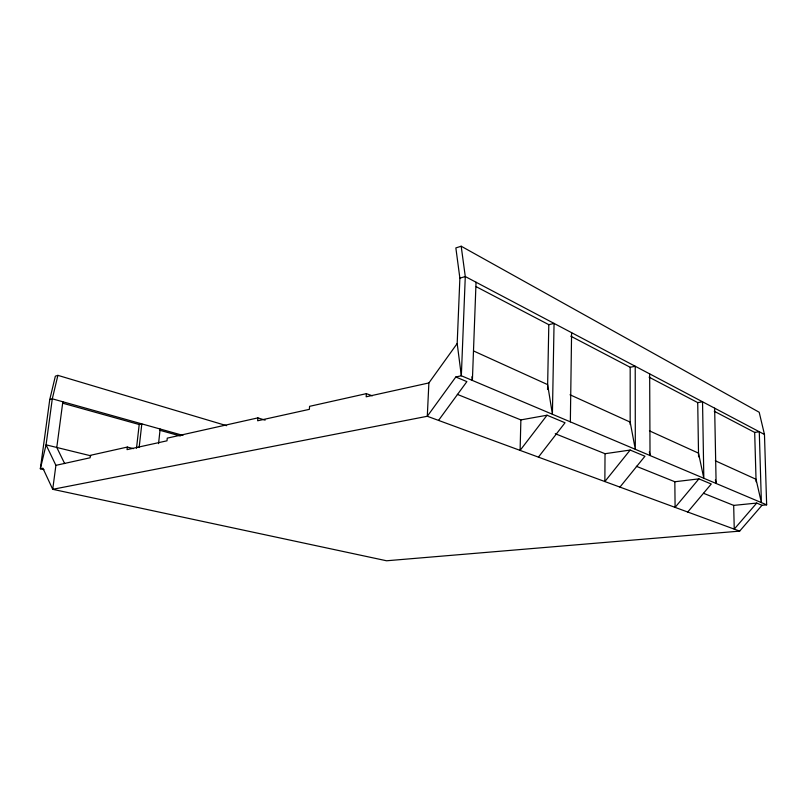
<?xml version="1.0" encoding="UTF-8"?>
<svg xmlns="http://www.w3.org/2000/svg" width="807" height="807" viewBox="0 0 807 807"><rect width="100%" height="100%" fill="white"/><g stroke="black" fill="none" stroke-linecap="round" stroke-linejoin="round"><path stroke-width="1.21" d="M630.176 424.532L630.186 367.266L570.791 336.186M555.266 433.712L605.028 453.705L604.857 481.557L630.166 450.054L644.944 456.237L619.937 487.105M570.347 421.849L571.598 332.666M547.549 389.509L548.81 324.686L476.221 286.707M457.347 394.381L520.878 419.902L520.101 450.397L547.045 415.222L565.031 422.757L538.42 457.135M476.039 282.228L472.388 380.44L471.893 376.758M766.65 504.829L461.342 375.769L457.186 343.53L459.879 278.153L455.854 247.931L461.19 246.226L759.195 412.246L764.471 434.479L766.65 504.829L761.99 505.293L756.714 503.074L733.684 505.394L703.593 493.309M457.186 343.53L428.88 382.942L427.296 416.271L739.656 531.117L761.99 505.293M265.11 420.144L257.897 417.885L257.645 420.77L309.363 409.341L309.585 406.335L366.368 393.645L366.176 396.792L428.88 382.942M158.555 443.638L160.149 429.011M136.494 448.278L139.208 424.522L141.82 423.887L139.157 447.35M133.417 448.642L127.324 447.068L127.032 449.63L166.988 440.804L167.271 438.14L257.897 417.885M62.845 401.775L56.783 447.461L64.661 463.571M226.616 425.682L57.902 375.366L52.294 398.819L46.07 444.839L55.895 465.346L52.727 489.314L386.583 560.774L739.656 531.117M57.902 375.366L55.35 376.183L49.752 399.576L40.35 468.776L43.951 469.593M461.19 246.226L465.286 276.549L461.342 375.769L455.814 376.99L427.296 416.271L52.727 489.314L42.902 468.211L40.35 468.776L46.07 444.839L90.777 455.804M438.534 420.407L466.88 381.62L455.814 376.99M687.725 512.031L711.26 484.029L698.912 478.864L675.096 507.381L674.834 481.749L636.34 466.285M756.714 503.074L734.249 529.13L733.684 505.394M49.752 399.576L52.294 398.819L182.947 435.397M459.879 278.153L465.286 276.549L764.471 434.479M548.81 324.686L554.056 323.405L552.402 414.263L547.64 384.616L473.83 351.085M127.324 447.068L90.414 455.319L90.112 457.781L55.895 465.346M630.186 367.266L635.22 366.247L635.311 449.307L630.176 422.101L570.035 394.784M520.878 419.902L547.045 415.222M649.09 377.162L697.722 402.602L702.534 401.785L703.825 478.269L698.509 453.141L649.423 430.837M605.028 453.705L630.166 450.054M714.245 411.247L754.676 432.411L759.276 431.735L761.394 502.61L756.028 479.267L715.315 460.777M674.834 481.749L698.912 478.864M62.724 403.197L139.208 424.522M159.927 430.302L180.314 435.982M366.368 393.645L372.289 395.813M715.365 479.933L716.122 483.474L714.649 408.181M649.322 451.88L650.028 455.531L649.665 373.883M754.676 432.411L756.098 481.769M697.722 402.602L698.569 456.812"/></g></svg>
